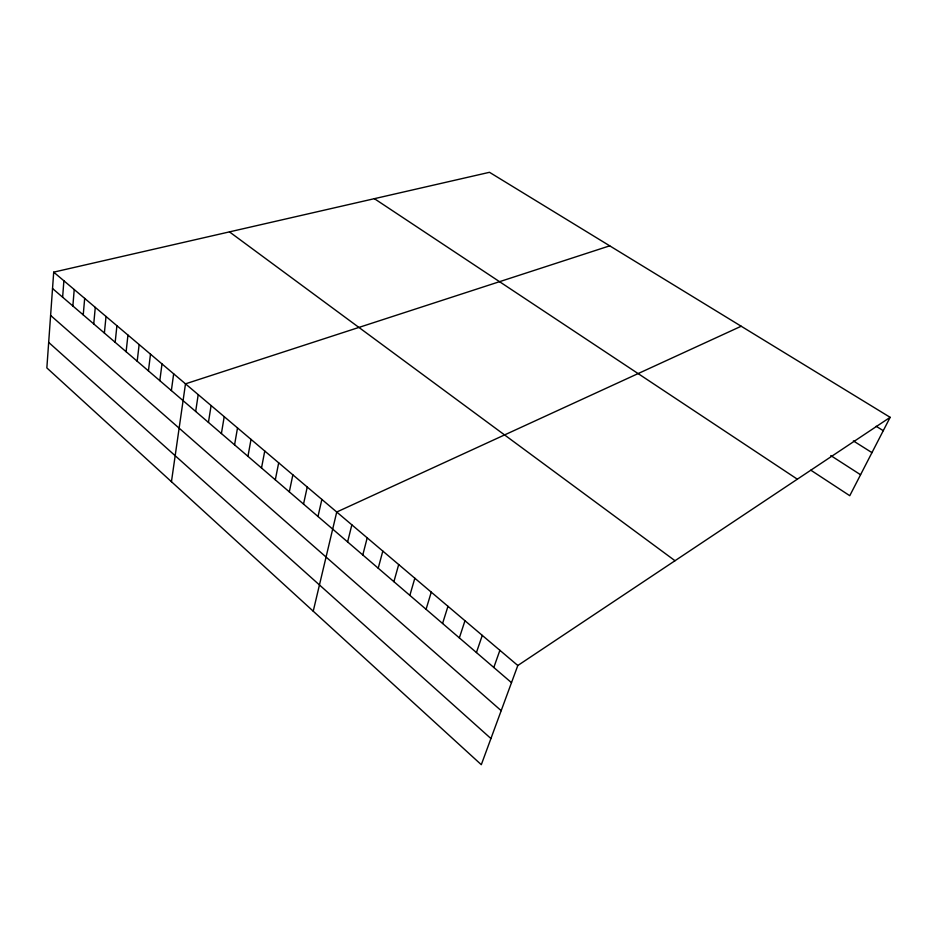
<?xml version="1.0" encoding="UTF-8"?>
<svg xmlns="http://www.w3.org/2000/svg" width="937" height="937" viewBox="0 0 937 937"><rect width="100%" height="100%" fill="white"/><g stroke="black" fill="none" stroke-linecap="round" stroke-linejoin="round"><path stroke-width="1.41" d="M53.702 272.14L46.85 367.913L481.302 764.697L517.81 665.504L890.15 417.328L489.489 172.303L53.702 272.14L517.81 665.504M62.627 297.193L63.892 280.784M72.863 305.989L74.222 289.533M83.229 314.891L84.681 298.399M93.735 323.909L95.281 307.383M104.382 333.057L106.022 316.495M115.169 342.321L116.914 325.725M126.108 351.703L127.959 335.071M137.189 361.225L139.144 344.558M148.433 370.876L150.494 354.174M159.817 380.656L161.996 363.931M171.366 390.577L173.661 373.816M171.448 481.7L185.491 383.842L609.729 245.834M195.669 411.448L198.211 394.618M208.436 422.411L211.106 405.557M221.401 433.55L224.212 416.66M234.566 444.852L237.518 427.94M247.942 456.331L251.034 439.394M261.517 467.985L264.749 451.025M275.302 479.826L278.687 462.843M289.31 491.855L292.859 474.836M303.529 504.071L307.242 487.041M317.994 516.486L321.871 499.433M313.227 611.193L336.734 512.024L741.19 326.24M347.615 541.926L351.843 524.837M362.795 554.962L367.199 537.85M378.22 568.209L382.811 551.085M393.903 581.678L398.693 564.542M409.856 595.382L414.833 578.223M426.077 609.308L431.266 592.149M442.569 623.48L447.968 606.309M459.353 637.886L464.975 620.727M476.429 652.55L482.274 635.391M493.811 667.472L499.889 650.313M890.15 417.328L849.765 495.708L810.821 470.187M876.165 426.276L883.275 430.669M853.361 440.905L871.96 452.641M830.779 455.569L860.564 474.743M374.39 198.679L797.352 479.194M229.46 231.884L675.015 560.724M52.531 288.526L511.497 682.663M50.61 315.429L501.19 710.668M48.677 342.403L490.929 738.543"/></g></svg>
